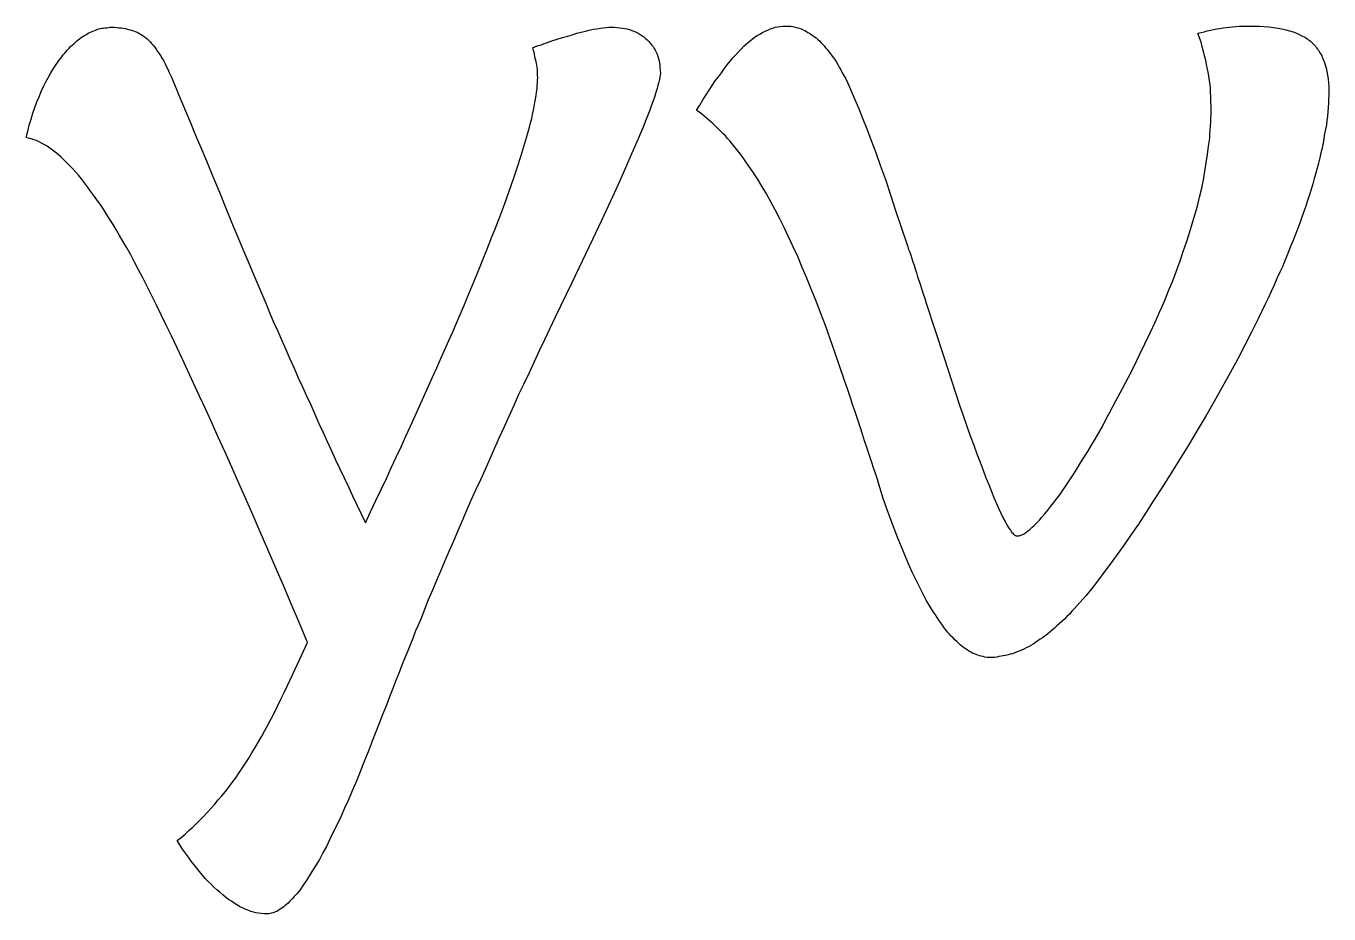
# Model space of a CAD drawing. Extents: x 0 to 100, y 0 to 33.1.
# Drawn here: x 57.62 to 80.33, y 12.47 to 27.95 of the extents above; entities that cross this region are included whole.
import ezdxf

# ---------------------------------------------------------------- set-up
doc = ezdxf.new("R2010")
doc.units = 0
doc.layers.get('0').update_dxf_attribs({"linetype": 'CONTINUOUS'})

msp = doc.modelspace()

# ---------------------------------------------------------------- linework, layer by layer
at = {"color": 7}
for points in [[(69.305686, 26.480769), (69.362403, 26.572147), (69.419121, 26.663525), (69.472683, 26.748601), (69.526245, 26.833677), (69.57981, 26.912451), (69.633375, 26.991226), (69.686939, 27.063698), (69.740502, 27.13617), (69.790916, 27.205491), (69.84133, 27.274813), (69.891743, 27.334681), (69.942157, 27.394549), (69.989417, 27.448115), (70.036677, 27.501682), (70.083938, 27.548948), (70.131199, 27.596213), (70.178459, 27.637174), (70.225719, 27.678134), (70.27298, 27.715944), (70.320241, 27.753755), (70.364351, 27.782115), (70.408461, 27.810475), (70.455721, 27.835686), (70.502981, 27.860896), (70.547092, 27.879801), (70.591204, 27.898707), (70.635314, 27.914462), (70.679424, 27.930217), (70.723535, 27.936517), (70.767646, 27.942816), (70.811756, 27.945966), (70.855866, 27.949116), (70.887377, 27.949116), (70.918888, 27.949116), (70.950398, 27.945966), (70.981909, 27.942816), (71.013418, 27.933361), (71.044927, 27.923906), (71.073283, 27.917607), (71.101638, 27.911307), (71.133148, 27.898702), (71.164659, 27.886098), (71.193014, 27.870342), (71.22137, 27.854587), (71.24973, 27.838832), (71.278091, 27.823077), (71.306447, 27.804172), (71.334802, 27.785266), (71.363157, 27.763211), (71.391513, 27.741156), (71.419868, 27.715946), (71.448224, 27.690735), (71.476579, 27.662375), (71.504934, 27.634015), (71.530144, 27.602504), (71.555353, 27.570994), (71.583709, 27.539484), (71.612064, 27.507973), (71.63727, 27.473313), (71.662475, 27.438652), (71.690836, 27.400842), (71.719197, 27.363032), (71.744401, 27.322071), (71.769605, 27.281111), (71.794811, 27.233845), (71.820016, 27.18658), (71.848377, 27.136164), (71.876737, 27.085749), (71.908248, 27.02588), (71.939759, 26.966011), (71.968114, 26.899841), (71.996469, 26.833671), (72.062636, 26.679274), (72.128803, 26.524877), (72.201271, 26.34212), (72.273739, 26.159364), (72.352511, 25.9514), (72.431283, 25.743436), (72.516356, 25.507114), (72.601429, 25.270791), (72.689651, 25.002959), (72.777874, 24.735126), (72.87555, 24.442086), (72.973226, 24.149046), (72.988981, 24.10178), (73.004736, 24.054515), (73.023641, 24.004099), (73.042547, 23.953684), (73.061452, 23.896966), (73.080356, 23.840249), (73.099262, 23.77723), (73.118168, 23.71421), (73.140223, 23.644889), (73.162279, 23.575568), (73.187483, 23.503095), (73.212687, 23.430623), (73.234743, 23.355), (73.256799, 23.279376), (73.285154, 23.197451), (73.31351, 23.115526), (73.467901, 22.63973), (73.622292, 22.163934), (73.757778, 21.751157), (73.893265, 21.33838), (73.95628, 21.155624), (74.019296, 20.972867), (74.079162, 20.805866), (74.139028, 20.638866), (74.195743, 20.49077), (74.252458, 20.342674), (74.302871, 20.207183), (74.353285, 20.071691), (74.400545, 19.951954), (74.447805, 19.832217), (74.491916, 19.728235), (74.536027, 19.624253), (74.573838, 19.539177), (74.611648, 19.454102), (74.649458, 19.381629), (74.687269, 19.309156), (74.718779, 19.252439), (74.75029, 19.195722), (74.778649, 19.157911), (74.807008, 19.120101), (74.819616, 19.104346), (74.832223, 19.088591), (74.844831, 19.079136), (74.857438, 19.069681), (74.866884, 19.063381), (74.876329, 19.057081), (74.885788, 19.057081), (74.895247, 19.057081), (74.907854, 19.057081), (74.920462, 19.057081), (74.933056, 19.060231), (74.94565, 19.063381), (74.961406, 19.069681), (74.977162, 19.075981), (74.992917, 19.08228), (75.008671, 19.08858), (75.043332, 19.11379), (75.077992, 19.139001), (75.115802, 19.170511), (75.153613, 19.202021), (75.197723, 19.242982), (75.241833, 19.283942), (75.285944, 19.334358), (75.330055, 19.384773), (75.380469, 19.444642), (75.430883, 19.50451), (75.484446, 19.573831), (75.53801, 19.643152), (75.594725, 19.718776), (75.651439, 19.794399), (75.711305, 19.879475), (75.771171, 19.964552), (75.827886, 20.052779), (75.884601, 20.141005), (75.944468, 20.235534), (76.004335, 20.330063), (76.067351, 20.430895), (76.130367, 20.531726), (76.193384, 20.638858), (76.256401, 20.745991), (76.319418, 20.856275), (76.382435, 20.966559), (76.445451, 21.086296), (76.508467, 21.206033), (76.618747, 21.410846), (76.729026, 21.615659), (76.833002, 21.817321), (76.936978, 22.018983), (77.031503, 22.214343), (77.126028, 22.409703), (77.214251, 22.598761), (77.302474, 22.787819), (77.384395, 22.970575), (77.466317, 23.153331), (77.538788, 23.329786), (77.611258, 23.50624), (77.674276, 23.679543), (77.737293, 23.852846), (77.794006, 24.016697), (77.85072, 24.180548), (77.901133, 24.341247), (77.951547, 24.501946), (77.995658, 24.656344), (78.03977, 24.810741), (78.07758, 24.965139), (78.11539, 25.119536), (78.143746, 25.267631), (78.172101, 25.415727), (78.194155, 25.563822), (78.21621, 25.711917), (78.235115, 25.853711), (78.254021, 25.995505), (78.25717, 26.064827), (78.260318, 26.134148), (78.266615, 26.203469), (78.272913, 26.27279), (78.276061, 26.338961), (78.27921, 26.405131), (78.27921, 26.474452), (78.27921, 26.543773), (78.276061, 26.62885), (78.272913, 26.713926), (78.269764, 26.795851), (78.266615, 26.877776), (78.257157, 26.95655), (78.247698, 27.035325), (78.231942, 27.117249), (78.216186, 27.199174), (78.200431, 27.277949), (78.184677, 27.356723), (78.165771, 27.432346), (78.146865, 27.50797), (78.124811, 27.586744), (78.102756, 27.665519), (78.074401, 27.744292), (78.046046, 27.823066), (78.102759, 27.835671), (78.159472, 27.848276), (78.213039, 27.864031), (78.266605, 27.879786), (78.323318, 27.889241), (78.380032, 27.898696), (78.433597, 27.908146), (78.487162, 27.917595), (78.540725, 27.923895), (78.594289, 27.930195), (78.651005, 27.936494), (78.707721, 27.942794), (78.767585, 27.945944), (78.82745, 27.949094), (78.887316, 27.949094), (78.947182, 27.949094), (79.035406, 27.949094), (79.12363, 27.949094), (79.20555, 27.942794), (79.287471, 27.936494), (79.366241, 27.92389), (79.445011, 27.911285), (79.514331, 27.89868), (79.58365, 27.886075), (79.646666, 27.86717), (79.709682, 27.848265), (79.766397, 27.823054), (79.823112, 27.797844), (79.848317, 27.785239), (79.873523, 27.772635), (79.898728, 27.76003), (79.923934, 27.747425), (79.945989, 27.73167), (79.968045, 27.715915), (79.990099, 27.70016), (80.012154, 27.684405), (80.03106, 27.665499), (80.049965, 27.646594), (80.06887, 27.627689), (80.087774, 27.608784), (80.10353, 27.589878), (80.119286, 27.570973), (80.135041, 27.548918), (80.150795, 27.526863), (80.163403, 27.504808), (80.17601, 27.482752), (80.191765, 27.457542), (80.207519, 27.432332), (80.216978, 27.407122), (80.226437, 27.381911), (80.239044, 27.356701), (80.251652, 27.331491), (80.267408, 27.274773), (80.283164, 27.218056), (80.295771, 27.155036), (80.308379, 27.092017), (80.317824, 27.025846), (80.32727, 26.959676), (80.330418, 26.887204), (80.333567, 26.814732), (80.330418, 26.74541), (80.32727, 26.676089), (80.324121, 26.603616), (80.320973, 26.531144), (80.314676, 26.455521), (80.308379, 26.379898), (80.298933, 26.304275), (80.289487, 26.228652), (80.273731, 26.149877), (80.257975, 26.071103), (80.245368, 25.989178), (80.232761, 25.907252), (80.213856, 25.822176), (80.194952, 25.7371), (80.172896, 25.648873), (80.15084, 25.560646), (80.128785, 25.472419), (80.106729, 25.384191), (80.078374, 25.289662), (80.050018, 25.195133), (80.021663, 25.100604), (79.993307, 25.006075), (79.961797, 24.908396), (79.930286, 24.810716), (79.895626, 24.713036), (79.860966, 24.615356), (79.823155, 24.511374), (79.785345, 24.407392), (79.744385, 24.30341), (79.703425, 24.199427), (79.659315, 24.092295), (79.615205, 23.985162), (79.571093, 23.874878), (79.526982, 23.764594), (79.47657, 23.65431), (79.426157, 23.544027), (79.375742, 23.430592), (79.325327, 23.317157), (79.271765, 23.203722), (79.218203, 23.090286), (79.104772, 22.857115), (78.991341, 22.623944), (78.868459, 22.38447), (78.745577, 22.144996), (78.610091, 21.899221), (78.474604, 21.653445), (78.332817, 21.404519), (78.191029, 21.155593), (78.036638, 20.897213), (77.882247, 20.638834), (77.721555, 20.377303), (77.560863, 20.115772), (77.419076, 19.895205), (77.277288, 19.674637), (77.144954, 19.469824), (77.01262, 19.265011), (76.886587, 19.082255), (76.760554, 18.899499), (76.640821, 18.732498), (76.521088, 18.565496), (76.410809, 18.417401), (76.300531, 18.269305), (76.196554, 18.140115), (76.092577, 18.010925), (76.042163, 17.954208), (75.991749, 17.897491), (75.944489, 17.843924), (75.897229, 17.790358), (75.853118, 17.743092), (75.809007, 17.695827), (75.764897, 17.651711), (75.720787, 17.607596), (75.676671, 17.566635), (75.632556, 17.525675), (75.591596, 17.487864), (75.550636, 17.450054), (75.509674, 17.415394), (75.468713, 17.380733), (75.424603, 17.346073), (75.380493, 17.311413), (75.339533, 17.283052), (75.298573, 17.254692), (75.257612, 17.226332), (75.216652, 17.197971), (75.175691, 17.172766), (75.134729, 17.147561), (75.093769, 17.125506), (75.052809, 17.10345), (75.011849, 17.084545), (74.970889, 17.06564), (74.933078, 17.049885), (74.895268, 17.03413), (74.854308, 17.018374), (74.813348, 17.002619), (74.775536, 16.993164), (74.737725, 16.983709), (74.696765, 16.974255), (74.655804, 16.9648), (74.617994, 16.9585), (74.580184, 16.9522), (74.542374, 16.945901), (74.504563, 16.939601), (74.466753, 16.939601), (74.428943, 16.939601), (74.397432, 16.939601), (74.365922, 16.939601), (74.334411, 16.945901), (74.3029, 16.9522), (74.27139, 16.9585), (74.239879, 16.9648), (74.21152, 16.977404), (74.183161, 16.990009), (74.15165, 17.002614), (74.12014, 17.015219), (74.088629, 17.030974), (74.057118, 17.046729), (74.025608, 17.068784), (73.994097, 17.090839), (73.962587, 17.112895), (73.931076, 17.13495), (73.902721, 17.16016), (73.874365, 17.18537), (73.842856, 17.216881), (73.811347, 17.248391), (73.779836, 17.279902), (73.748326, 17.311412), (73.716815, 17.346072), (73.685305, 17.380733), (73.653794, 17.418543), (73.622284, 17.456353), (73.593928, 17.500469), (73.565573, 17.544584), (73.534062, 17.5887), (73.502552, 17.632815), (73.471041, 17.680081), (73.439531, 17.727346), (73.376515, 17.831329), (73.313499, 17.935311), (73.253633, 18.051896), (73.193767, 18.168482), (73.130751, 18.297672), (73.067735, 18.426862), (73.004718, 18.568656), (72.941701, 18.710449), (72.878684, 18.864847), (72.815667, 19.019244), (72.752651, 19.186246), (72.689635, 19.353247), (72.626618, 19.532852), (72.563601, 19.712457), (72.503735, 19.904666), (72.443869, 20.096875), (72.399759, 20.226064), (72.355649, 20.355254), (72.314689, 20.478142), (72.273729, 20.60103), (72.235919, 20.717616), (72.198108, 20.834202), (72.163452, 20.941335), (72.128795, 21.048468), (72.094135, 21.15245), (72.059475, 21.256432), (72.027965, 21.350961), (71.996456, 21.44549), (71.968101, 21.533717), (71.939745, 21.621944), (71.911385, 21.703869), (71.883024, 21.785795), (71.801104, 22.025268), (71.719183, 22.264742), (71.637262, 22.494762), (71.55534, 22.724783), (71.473417, 22.939049), (71.391494, 23.153314), (71.309573, 23.351826), (71.227651, 23.550337), (71.148881, 23.739395), (71.07011, 23.928453), (70.99134, 24.101756), (70.912569, 24.27506), (70.833798, 24.435759), (70.755026, 24.596458), (70.679407, 24.741403), (70.603787, 24.886347), (70.525017, 25.021839), (70.446246, 25.15733), (70.367476, 25.283369), (70.288706, 25.409408), (70.247744, 25.466125), (70.206783, 25.522842), (70.168972, 25.57956), (70.131162, 25.636277), (70.090202, 25.689844), (70.049242, 25.743411), (70.008282, 25.793826), (69.967322, 25.844242), (69.926361, 25.894657), (69.885401, 25.945073), (69.84759, 25.989188), (69.809778, 26.033304), (69.765668, 26.077419), (69.721558, 26.121535), (69.680598, 26.162495), (69.639638, 26.203456), (69.598678, 26.241266), (69.557717, 26.279077), (69.516756, 26.313737), (69.475795, 26.348397), (69.434834, 26.383058), (69.393874, 26.417718), (69.34978, 26.449243)], [(60.2502, 13.744554), (60.319518, 13.801271), (60.388836, 13.857988), (60.455003, 13.917857), (60.52117, 13.977726), (60.587338, 14.040745), (60.653507, 14.103764), (60.716522, 14.173085), (60.779538, 14.242407), (60.842555, 14.311728), (60.905573, 14.381049), (60.96859, 14.453522), (61.031607, 14.525994), (61.091471, 14.601617), (61.151336, 14.67724), (61.211202, 14.759166), (61.271068, 14.841091), (61.327784, 14.923016), (61.3845, 15.004941), (61.441214, 15.093168), (61.497927, 15.181396), (61.554642, 15.275925), (61.611357, 15.370454), (61.668073, 15.468134), (61.724789, 15.565814), (61.781502, 15.666645), (61.838216, 15.767476), (61.894933, 15.87776), (61.95165, 15.988044), (62.005213, 16.098327), (62.058775, 16.208611), (62.115491, 16.328348), (62.172207, 16.448085), (62.348652, 16.82305), (62.525098, 17.198015), (62.38331, 17.535169), (62.241523, 17.872323), (62.102886, 18.193722), (61.96425, 18.51512), (61.831916, 18.820764), (61.699582, 19.126408), (61.573549, 19.416297), (61.447516, 19.706186), (61.324632, 19.980321), (61.201747, 20.254455), (61.085168, 20.515986), (60.968588, 20.777516), (60.85831, 21.020141), (60.748032, 21.262765), (60.640903, 21.492786), (60.533775, 21.722806), (60.436099, 21.937072), (60.338422, 22.151338), (60.243897, 22.349849), (60.149372, 22.54836), (60.061148, 22.731116), (59.972924, 22.913872), (59.887853, 23.084024), (59.802781, 23.254177), (59.727162, 23.405423), (59.651543, 23.55667), (59.579072, 23.695313), (59.506601, 23.833955), (59.440433, 23.956843), (59.374265, 24.079731), (59.311249, 24.186863), (59.248233, 24.293996), (59.191518, 24.391676), (59.134804, 24.489356), (59.07809, 24.577583), (59.021377, 24.66581), (58.964661, 24.754038), (58.907945, 24.842265), (58.85123, 24.921039), (58.794515, 24.999813), (58.74095, 25.072286), (58.687385, 25.144758), (58.633822, 25.214079), (58.580258, 25.2834), (58.529846, 25.34642), (58.479433, 25.409439), (58.425867, 25.463006), (58.372301, 25.516573), (58.321889, 25.570139), (58.271476, 25.623705), (58.224215, 25.66782), (58.176954, 25.711936), (58.126541, 25.749746), (58.076129, 25.787556), (58.028869, 25.822217), (57.981609, 25.856877), (57.934348, 25.882083), (57.887087, 25.907288), (57.842972, 25.929343), (57.798856, 25.951398), (57.751596, 25.967153), (57.704336, 25.982909), (57.660225, 25.995513), (57.616114, 26.008118), (57.644469, 26.115251), (57.672825, 26.222384), (57.704335, 26.326366), (57.735846, 26.430349), (57.770506, 26.528029), (57.805167, 26.625709), (57.842977, 26.717087), (57.880787, 26.808465), (57.921747, 26.893541), (57.962707, 26.978617), (58.006819, 27.057391), (58.05093, 27.136165), (58.095045, 27.208638), (58.139161, 27.28111), (58.189573, 27.34728), (58.239985, 27.41345), (58.265195, 27.444961), (58.290404, 27.476471), (58.31561, 27.504831), (58.340815, 27.533192), (58.366026, 27.561552), (58.391237, 27.589912), (58.419593, 27.615123), (58.447948, 27.640333), (58.473152, 27.662388), (58.498356, 27.684443), (58.523567, 27.706498), (58.548778, 27.728554), (58.577133, 27.747459), (58.605489, 27.766364), (58.630694, 27.782119), (58.6559, 27.797875), (58.684255, 27.81363), (58.712611, 27.829385), (58.74097, 27.84199), (58.769329, 27.854594), (58.797685, 27.867199), (58.82604, 27.879804), (58.854396, 27.889259), (58.882751, 27.898714), (58.911106, 27.905013), (58.939462, 27.911313), (58.967817, 27.914463), (58.996173, 27.917613), (59.024533, 27.920763), (59.052894, 27.923913), (59.081249, 27.927062), (59.109605, 27.930212), (59.153715, 27.927062), (59.197825, 27.923913), (59.235635, 27.920763), (59.273445, 27.917613), (59.311256, 27.911313), (59.349066, 27.905013), (59.386876, 27.895558), (59.424686, 27.886104), (59.456197, 27.876654), (59.487708, 27.867204), (59.519218, 27.8546), (59.550729, 27.841995), (59.582239, 27.82624), (59.61375, 27.810485), (59.642105, 27.791579), (59.670461, 27.772674), (59.698816, 27.750619), (59.727171, 27.728564), (59.752381, 27.700203), (59.77759, 27.671843), (59.805946, 27.643483), (59.834301, 27.615122), (59.859507, 27.580462), (59.884712, 27.545802), (59.909923, 27.507991), (59.935134, 27.470181), (59.963489, 27.426065), (59.991845, 27.38195), (60.017049, 27.334684), (60.042253, 27.287419), (60.067464, 27.237004), (60.092675, 27.186589), (60.108431, 27.151928), (60.124187, 27.117268), (60.155696, 27.044796), (60.187205, 26.972324), (60.234466, 26.858889), (60.281727, 26.745454), (60.344743, 26.594207), (60.407759, 26.442961), (60.486531, 26.250751), (60.565303, 26.058542), (60.662977, 25.828522), (60.760652, 25.598502), (60.874082, 25.324367), (60.987511, 25.050233), (61.113544, 24.741438), (61.239577, 24.432643), (61.308897, 24.265641), (61.378216, 24.09864), (61.447533, 23.93479), (61.51685, 23.77094), (61.58617, 23.607089), (61.655489, 23.443239), (61.724807, 23.279389), (61.794125, 23.115538), (61.863444, 22.951688), (61.932762, 22.787838), (62.005231, 22.627138), (62.077701, 22.466438), (62.147019, 22.305739), (62.216337, 22.14504), (62.288806, 21.98119), (62.361276, 21.817339), (62.433745, 21.659791), (62.506214, 21.502242), (62.578682, 21.341543), (62.651151, 21.180843), (62.72362, 21.020144), (62.796089, 20.859445), (62.868559, 20.701896), (62.941028, 20.544347), (63.013497, 20.386799), (63.085967, 20.229251), (63.161587, 20.071703), (63.237208, 19.914155), (63.309676, 19.756606), (63.382144, 19.599057), (63.457763, 19.441509), (63.533382, 19.283961), (63.624758, 19.479321), (63.716133, 19.674681), (63.807507, 19.86689), (63.898881, 20.059099), (63.983952, 20.245006), (64.069024, 20.430913), (64.154096, 20.613669), (64.239169, 20.796425), (64.321092, 20.97288), (64.403015, 21.149334), (64.478634, 21.319486), (64.554253, 21.489639), (64.629873, 21.65664), (64.705492, 21.823641), (64.777963, 21.987492), (64.850433, 22.151342), (64.91975, 22.30889), (64.989067, 22.466438), (65.055235, 22.617685), (65.121404, 22.768932), (65.18442, 22.917027), (65.247435, 23.065123), (65.307301, 23.206916), (65.367167, 23.34871), (65.423883, 23.487353), (65.480599, 23.625995), (65.534163, 23.758336), (65.587727, 23.890677), (65.63814, 24.019866), (65.688554, 24.149056), (65.738966, 24.271943), (65.789379, 24.394831), (65.877601, 24.624852), (65.965824, 24.854872), (66.041445, 25.069138), (66.117065, 25.283404), (66.180081, 25.478765), (66.243097, 25.674125), (66.296662, 25.847428), (66.350227, 26.020731), (66.372282, 26.102656), (66.394338, 26.184582), (66.413242, 26.260205), (66.432147, 26.335828), (66.447903, 26.4083), (66.463659, 26.480773), (66.476266, 26.546943), (66.488874, 26.613114), (66.498319, 26.676133), (66.507765, 26.739152), (66.51721, 26.795869), (66.526656, 26.852587), (66.529805, 26.906153), (66.532953, 26.959719), (66.536102, 27.006985), (66.53925, 27.05425), (66.536102, 27.088911), (66.532953, 27.123571), (66.532953, 27.158231), (66.532953, 27.192892), (66.526656, 27.227552), (66.520359, 27.262213), (66.514049, 27.296873), (66.507738, 27.331533), (66.501441, 27.363044), (66.495144, 27.394554), (66.488847, 27.426064), (66.48255, 27.457575), (66.473091, 27.489085), (66.463632, 27.520595), (66.457335, 27.548956), (66.451038, 27.577316), (66.473092, 27.583616), (66.495147, 27.589916), (66.520358, 27.59937), (66.545568, 27.608825), (66.580229, 27.61828), (66.614889, 27.627735), (66.6527, 27.64349), (66.69051, 27.659245), (66.785035, 27.690756), (66.87956, 27.722266), (66.970934, 27.747476), (67.062308, 27.772687), (67.141078, 27.797892), (67.219849, 27.823097), (67.29547, 27.842002), (67.371092, 27.860908), (67.437258, 27.876663), (67.503424, 27.892418), (67.566441, 27.901873), (67.629458, 27.911328), (67.679872, 27.917627), (67.730285, 27.923927), (67.777545, 27.927077), (67.824805, 27.930227), (67.872066, 27.927077), (67.919327, 27.923927), (67.966587, 27.917627), (68.013847, 27.911328), (68.054807, 27.905028), (68.095768, 27.898728), (68.136729, 27.886123), (68.17769, 27.873519), (68.215501, 27.857764), (68.253311, 27.842008), (68.287971, 27.823103), (68.322632, 27.804198), (68.354141, 27.782143), (68.38565, 27.760088), (68.417161, 27.734877), (68.448671, 27.709667), (68.473882, 27.681307), (68.499093, 27.652946), (68.524299, 27.621436), (68.549504, 27.589926), (68.568409, 27.558415), (68.587313, 27.526905), (68.603069, 27.492245), (68.618825, 27.457584), (68.631432, 27.419774), (68.64404, 27.381963), (68.653499, 27.341003), (68.662957, 27.300043), (68.666106, 27.259082), (68.669255, 27.218122), (68.672403, 27.174006), (68.675552, 27.129891), (68.672403, 27.09523), (68.669255, 27.06057), (68.659809, 27.016454), (68.650363, 26.972339), (68.634607, 26.915621), (68.618851, 26.858904), (68.599947, 26.792734), (68.581042, 26.726564), (68.552687, 26.64779), (68.524332, 26.569015), (68.489671, 26.480788), (68.455011, 26.392561), (68.417201, 26.294881), (68.37939, 26.197202), (68.335275, 26.090068), (68.29116, 25.982935), (68.18088, 25.730857), (68.0706, 25.47878), (67.938266, 25.18574), (67.805932, 24.8927), (67.648392, 24.558698), (67.490851, 24.224695), (67.311251, 23.846579), (67.131652, 23.468463), (67.033977, 23.266801), (66.936302, 23.065138), (66.841777, 22.869778), (66.747252, 22.674418), (66.655879, 22.479058), (66.564505, 22.283698), (66.476282, 22.091489), (66.388059, 21.89928), (66.296686, 21.710222), (66.205312, 21.521164), (66.120239, 21.332106), (66.035166, 21.143048), (65.950092, 20.957141), (65.865018, 20.771233), (65.783099, 20.585326), (65.70118, 20.399419), (65.619257, 20.216663), (65.537334, 20.033906), (65.455412, 19.854301), (65.373491, 19.674697), (65.297872, 19.498242), (65.222252, 19.321788), (65.146632, 19.145333), (65.071011, 18.968879), (64.995391, 18.795576), (64.91977, 18.622273), (64.847302, 18.452121), (64.774834, 18.281968), (64.702365, 18.111816), (64.629895, 17.941664), (64.563727, 17.774662), (64.497559, 17.607661), (64.453449, 17.503679), (64.409339, 17.399697), (64.365223, 17.286262), (64.321108, 17.172827), (64.270696, 17.053091), (64.220283, 16.933354), (64.169869, 16.804164), (64.119456, 16.674974), (64.065891, 16.536331), (64.012326, 16.397689), (63.955613, 16.252744), (63.898899, 16.1078), (63.839033, 15.956554), (63.779167, 15.805307), (63.71615, 15.641457), (63.653133, 15.477606), (63.580664, 15.29485), (63.508194, 15.112094), (63.438877, 14.941941), (63.36956, 14.771789), (63.303392, 14.614241), (63.237224, 14.456693), (63.171055, 14.308597), (63.104887, 14.160501), (63.03872, 14.02501), (62.972553, 13.889519), (62.912687, 13.766631), (62.852821, 13.643743), (62.792955, 13.530308), (62.733089, 13.416873), (62.673225, 13.319193), (62.61336, 13.221513), (62.556644, 13.133286), (62.499928, 13.045058), (62.446364, 12.966284), (62.392801, 12.887511), (62.364441, 12.85285), (62.336082, 12.81819), (62.310877, 12.78983), (62.285671, 12.761469), (62.260465, 12.733109), (62.23526, 12.704749), (62.21005, 12.679538), (62.184841, 12.654328), (62.159635, 12.632273), (62.13443, 12.610218), (62.109219, 12.591312), (62.084008, 12.572407), (62.058803, 12.556652), (62.033597, 12.540897), (62.011543, 12.525142), (61.989488, 12.509387), (61.964283, 12.499932), (61.939077, 12.490477), (61.917022, 12.484177), (61.894966, 12.477877), (61.87291, 12.471578), (61.850855, 12.465278), (61.8288, 12.465278), (61.806746, 12.465278), (61.762635, 12.468428), (61.718523, 12.471578), (61.671264, 12.477877), (61.624004, 12.484177), (61.579894, 12.496782), (61.535784, 12.509387), (61.48537, 12.528292), (61.434956, 12.547197), (61.387695, 12.572407), (61.340434, 12.597617), (61.293174, 12.625978), (61.245914, 12.654338), (61.1955, 12.685848), (61.145087, 12.717359), (61.094673, 12.758319), (61.044259, 12.79928), (60.993847, 12.843395), (60.943434, 12.887511), (60.893021, 12.934776), (60.842607, 12.982042), (60.792193, 13.032457), (60.74178, 13.082872), (60.691366, 13.14274), (60.640952, 13.202609), (60.593692, 13.262478), (60.546432, 13.322346), (60.496019, 13.388517), (60.445605, 13.454687), (60.395193, 13.524008), (60.34478, 13.593329), (60.29749, 13.668942)]]:
    msp.add_lwpolyline(points, close=True, dxfattribs=at)

doc.saveas('drawing.dxf')
